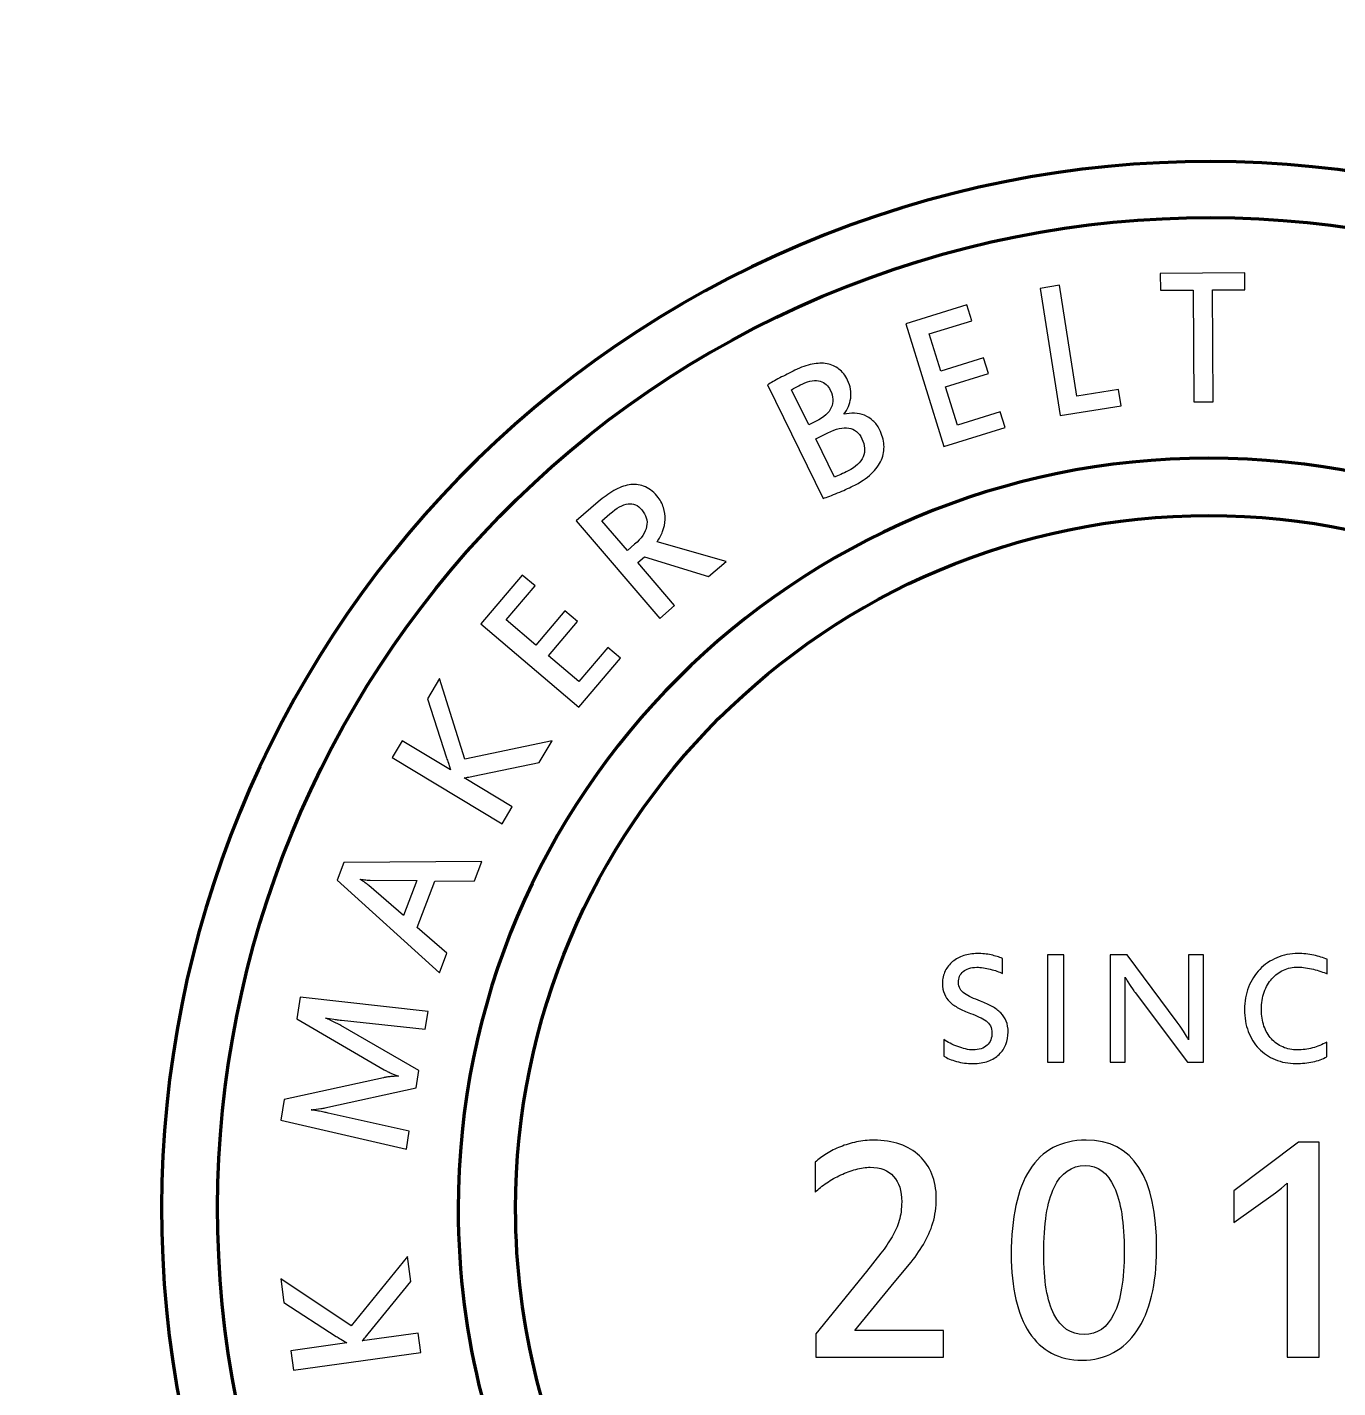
# Model space of a CAD drawing. Header units: centimetres. Extents: x -11.3 to 11.3, y -11.7 to 12.9.
# Drawn here: x -11.28 to 1.23, y -0.06 to 12.93 of the extents above; entities that cross this region are included whole.
import ezdxf

# ---------------------------------------------------------------- set-up
doc = ezdxf.new("R2010")
doc.units = ezdxf.units.CM
doc.header["$MEASUREMENT"] = 0
doc.layers.add('Layer 1', color=7, linetype='Continuous')

msp = doc.modelspace()

# ---------------------------------------------------------------- linework, layer by layer
at = {"layer": 'Layer 1', "color": 250, "lineweight": 211}
for points, knots in [([(3.34241, -7.77012), (3.36804, -7.76101), (3.39367, -7.75181), (3.41928, -7.74248), (3.41928, -7.74248), (8.60764, -5.85408), (11.28281, -0.11723), (9.39438, 5.07119), (9.39438, 5.07119), (7.50597, 10.25954), (1.7691, 12.9347), (-3.41928, 11.04628), (-3.41928, 11.04628), (-8.60766, 9.15787), (-11.2828, 3.42099), (-9.39439, -1.76739), (-9.39439, -1.76739), (-9.2017, -2.2968), (-8.96893, -2.80005), (-8.70077, -3.27495)], [0, 0, 0, 0, 0.2, 0.2, 0.2, 0.2, 0.4, 0.4, 0.4, 0.4, 0.6, 0.6, 0.6, 0.6, 0.8, 0.8, 0.8, 0.8, 1, 1, 1, 1]), ([(-8.24831, -2.98713), (-8.49642, -2.54471), (-8.71216, -2.07644), (-8.89129, -1.58428), (-8.89129, -1.58428), (-10.67857, 3.32625), (-8.14669, 8.75589), (-3.23617, 10.54318), (-3.23617, 10.54318), (1.67437, 12.33047), (7.10401, 9.79858), (8.89131, 4.88807), (8.89131, 4.88807), (10.67858, -0.02249), (8.14669, -5.45211), (3.23616, -7.23939), (3.23616, -7.23939), (2.59456, -7.47293), (1.9441, -7.6327), (1.29406, -7.72309)], [0, 0, 0, 0, 0.2, 0.2, 0.2, 0.2, 0.4, 0.4, 0.4, 0.4, 0.6, 0.6, 0.6, 0.6, 0.8, 0.8, 0.8, 0.8, 1, 1, 1, 1]), ([(1.26353, -5.40453), (4.61936, -4.80769), (7.16743, -1.87546), (7.16743, 1.65189), (7.16743, 1.65189), (7.16743, 5.61036), (3.95846, 8.81934), (0.00001, 8.81934), (0.00001, 8.81934), (-3.95847, 8.81934), (-7.16744, 5.61036), (-7.16744, 1.65189), (-7.16744, 1.65189), (-7.16744, 0.4159), (-6.85459, -0.74702), (-6.30375, -1.76199)], [0, 0, 0, 0, 0.25, 0.25, 0.25, 0.25, 0.5, 0.5, 0.5, 0.5, 0.75, 0.75, 0.75, 0.75, 1, 1, 1, 1]), ([(-5.83866, -1.469), (-6.33668, -0.53921), (-6.6191, 0.52336), (-6.6191, 1.65189), (-6.6191, 1.65189), (-6.6191, 5.30752), (-3.65562, 8.27099), (0, 8.27099), (0, 8.27099), (3.65564, 8.27099), (6.6191, 5.30752), (6.6191, 1.65189), (6.6191, 1.65189), (6.6191, -1.50055), (4.41533, -4.13825), (1.46433, -4.80469)], [0, 0, 0, 0, 0.25, 0.25, 0.25, 0.25, 0.5, 0.5, 0.5, 0.5, 0.75, 0.75, 0.75, 0.75, 1, 1, 1, 1])]:
    msp.add_open_spline(points, degree=3, knots=knots, dxfattribs=at)
at = {"layer": 'Layer 1', "color": 250}
for points, knots in [([(0.03496, 10.42647), (0.03496, 10.42647), (0.04182, 9.35832), (0.04182, 9.35832), (0.04182, 9.35832), (0.04182, 9.35832), (-0.14411, 9.35714), (-0.14411, 9.35714), (-0.14411, 9.35714), (-0.14411, 9.35714), (-0.15098, 10.42527), (-0.15098, 10.42527), (-0.15098, 10.42527), (-0.15098, 10.42527), (-0.46213, 10.42328), (-0.46213, 10.42328), (-0.46213, 10.42328), (-0.46213, 10.42328), (-0.46314, 10.58264), (-0.46314, 10.58264), (-0.46314, 10.58264), (-0.46314, 10.58264), (0.34318, 10.58782), (0.34318, 10.58782), (0.34318, 10.58782), (0.34318, 10.58782), (0.34419, 10.42846), (0.34419, 10.42846), (0.34419, 10.42846), (0.34419, 10.42846), (0.03496, 10.42647), (0.03496, 10.42647)], [0, 0, 0, 0, 0.125, 0.125, 0.125, 0.125, 0.25, 0.25, 0.25, 0.25, 0.375, 0.375, 0.375, 0.375, 0.5, 0.5, 0.5, 0.5, 0.625, 0.625, 0.625, 0.625, 0.75, 0.75, 0.75, 0.75, 0.875, 0.875, 0.875, 0.875, 1, 1, 1, 1]), ([(-1.41988, 9.22856), (-1.41988, 9.22856), (-1.6101, 10.44107), (-1.6101, 10.44107), (-1.6101, 10.44107), (-1.6101, 10.44107), (-1.42551, 10.47002), (-1.42551, 10.47002), (-1.42551, 10.47002), (-1.42551, 10.47002), (-1.25968, 9.41307), (-1.25968, 9.41307), (-1.25968, 9.41307), (-1.25968, 9.41307), (-0.8624, 9.4754), (-0.8624, 9.4754), (-0.8624, 9.4754), (-0.8624, 9.4754), (-0.838, 9.31986), (-0.838, 9.31986), (-0.838, 9.31986), (-0.838, 9.31986), (-1.41988, 9.22856), (-1.41988, 9.22856)], [0, 0, 0, 0, 0.16666667, 0.16666667, 0.16666667, 0.16666667, 0.33333333, 0.33333333, 0.33333333, 0.33333333, 0.5, 0.5, 0.5, 0.5, 0.66666667, 0.66666667, 0.66666667, 0.66666667, 0.83333333, 0.83333333, 0.83333333, 0.83333333, 1, 1, 1, 1]), ([(-2.53042, 8.93102), (-2.53042, 8.93102), (-2.89454, 10.10313), (-2.89454, 10.10313), (-2.89454, 10.10313), (-2.89454, 10.10313), (-2.31029, 10.28463), (-2.31029, 10.28463), (-2.31029, 10.28463), (-2.31029, 10.28463), (-2.26301, 10.13247), (-2.26301, 10.13247), (-2.26301, 10.13247), (-2.26301, 10.13247), (-2.67062, 10.00584), (-2.67062, 10.00584), (-2.67062, 10.00584), (-2.67062, 10.00584), (-2.56004, 9.64984), (-2.56004, 9.64984), (-2.56004, 9.64984), (-2.56004, 9.64984), (-2.15061, 9.77704), (-2.15061, 9.77704), (-2.15061, 9.77704), (-2.15061, 9.77704), (-2.1039, 9.62667), (-2.1039, 9.62667), (-2.1039, 9.62667), (-2.1039, 9.62667), (-2.51333, 9.49948), (-2.51333, 9.49948), (-2.51333, 9.49948), (-2.51333, 9.49948), (-2.40049, 9.13626), (-2.40049, 9.13626), (-2.40049, 9.13626), (-2.40049, 9.13626), (-1.99106, 9.26345), (-1.99106, 9.26345), (-1.99106, 9.26345), (-1.99106, 9.26345), (-1.94435, 9.11308), (-1.94435, 9.11308), (-1.94435, 9.11308), (-1.94435, 9.11308), (-2.53042, 8.93102), (-2.53042, 8.93102)], [0, 0, 0, 0, 0.08333333, 0.08333333, 0.08333333, 0.08333333, 0.16666667, 0.16666667, 0.16666667, 0.16666667, 0.25, 0.25, 0.25, 0.25, 0.33333333, 0.33333333, 0.33333333, 0.33333333, 0.41666667, 0.41666667, 0.41666667, 0.41666667, 0.5, 0.5, 0.5, 0.5, 0.58333333, 0.58333333, 0.58333333, 0.58333333, 0.66666667, 0.66666667, 0.66666667, 0.66666667, 0.75, 0.75, 0.75, 0.75, 0.83333333, 0.83333333, 0.83333333, 0.83333333, 0.91666667, 0.91666667, 0.91666667, 0.91666667, 1, 1, 1, 1]), ([(-3.1024, 8.94568), (-3.09853, 8.89686), (-3.10652, 8.84927), (-3.12639, 8.8029), (-3.12639, 8.8029), (-3.14625, 8.75652), (-3.17869, 8.71206), (-3.22371, 8.66956), (-3.22371, 8.66956), (-3.2687, 8.62705), (-3.32812, 8.58769), (-3.40192, 8.55148), (-3.40192, 8.55148), (-3.42066, 8.54229), (-3.44258, 8.53206), (-3.46769, 8.5208), (-3.46769, 8.5208), (-3.49281, 8.50953), (-3.51834, 8.49842), (-3.54431, 8.48743), (-3.54431, 8.48743), (-3.57028, 8.47645), (-3.59545, 8.46639), (-3.61984, 8.45724), (-3.61984, 8.45724), (-3.64424, 8.44809), (-3.66522, 8.44061), (-3.6828, 8.4348), (-3.6828, 8.4348), (-3.6828, 8.4348), (-4.21512, 9.51979), (-4.21512, 9.51979), (-4.21512, 9.51979), (-4.183, 9.53906), (-4.1436, 9.56105), (-4.09689, 9.58572), (-4.09689, 9.58572), (-4.05018, 9.61039), (-4.00184, 9.63499), (-3.95188, 9.65951), (-3.95188, 9.65951), (-3.89397, 9.68791), (-3.83916, 9.70722), (-3.78748, 9.71746), (-3.78748, 9.71746), (-3.73578, 9.72766), (-3.68847, 9.72886), (-3.64555, 9.72105), (-3.64555, 9.72105), (-3.6026, 9.71322), (-3.56455, 9.69632), (-3.53138, 9.67035), (-3.53138, 9.67035), (-3.4982, 9.64435), (-3.47074, 9.60922), (-3.44901, 9.56493), (-3.44901, 9.56493), (-3.43481, 9.53597), (-3.42549, 9.50691), (-3.42104, 9.47775), (-3.42104, 9.47775), (-3.41659, 9.44859), (-3.41617, 9.42009), (-3.41978, 9.39224), (-3.41978, 9.39224), (-3.42338, 9.36442), (-3.43078, 9.33755), (-3.44201, 9.3116), (-3.44201, 9.3116), (-3.45323, 9.28567), (-3.46755, 9.26174), (-3.48497, 9.2398), (-3.48497, 9.2398), (-3.45127, 9.24719), (-3.41766, 9.25012), (-3.38415, 9.2486), (-3.38415, 9.2486), (-3.35064, 9.24706), (-3.31889, 9.24046), (-3.28885, 9.22878), (-3.28885, 9.22878), (-3.25882, 9.2171), (-3.23144, 9.20007), (-3.20672, 9.17768), (-3.20672, 9.17768), (-3.182, 9.15529), (-3.16128, 9.12706), (-3.14458, 9.093), (-3.14458, 9.093), (-3.12034, 9.0436), (-3.10629, 8.9945), (-3.1024, 8.94568)], [0, 0, 0, 0, 0.04347826, 0.04347826, 0.04347826, 0.04347826, 0.08695652, 0.08695652, 0.08695652, 0.08695652, 0.13043478, 0.13043478, 0.13043478, 0.13043478, 0.17391304, 0.17391304, 0.17391304, 0.17391304, 0.2173913, 0.2173913, 0.2173913, 0.2173913, 0.26086957, 0.26086957, 0.26086957, 0.26086957, 0.30434783, 0.30434783, 0.30434783, 0.30434783, 0.34782609, 0.34782609, 0.34782609, 0.34782609, 0.39130435, 0.39130435, 0.39130435, 0.39130435, 0.43478261, 0.43478261, 0.43478261, 0.43478261, 0.47826087, 0.47826087, 0.47826087, 0.47826087, 0.52173913, 0.52173913, 0.52173913, 0.52173913, 0.56521739, 0.56521739, 0.56521739, 0.56521739, 0.60869565, 0.60869565, 0.60869565, 0.60869565, 0.65217391, 0.65217391, 0.65217391, 0.65217391, 0.69565217, 0.69565217, 0.69565217, 0.69565217, 0.73913043, 0.73913043, 0.73913043, 0.73913043, 0.7826087, 0.7826087, 0.7826087, 0.7826087, 0.82608696, 0.82608696, 0.82608696, 0.82608696, 0.86956522, 0.86956522, 0.86956522, 0.86956522, 0.91304348, 0.91304348, 0.91304348, 0.91304348, 0.95652174, 0.95652174, 0.95652174, 0.95652174, 1, 1, 1, 1]), ([(-3.65319, 9.52235), (-3.66904, 9.53746), (-3.68827, 9.54827), (-3.71085, 9.55481), (-3.71085, 9.55481), (-3.73342, 9.56134), (-3.75908, 9.56267), (-3.78781, 9.55878), (-3.78781, 9.55878), (-3.81655, 9.5549), (-3.84881, 9.54418), (-3.88457, 9.52663), (-3.88457, 9.52663), (-3.90673, 9.51576), (-3.92574, 9.50608), (-3.94165, 9.49758), (-3.94165, 9.49758), (-3.95755, 9.48907), (-3.97175, 9.48104), (-3.98425, 9.4735), (-3.98425, 9.4735), (-3.98425, 9.4735), (-3.81963, 9.13796), (-3.81963, 9.13796), (-3.81963, 9.13796), (-3.81963, 9.13796), (-3.74979, 9.17223), (-3.74979, 9.17223), (-3.74979, 9.17223), (-3.67599, 9.20844), (-3.62758, 9.25191), (-3.60457, 9.30264), (-3.60457, 9.30264), (-3.58156, 9.35338), (-3.58482, 9.40884), (-3.61435, 9.46902), (-3.61435, 9.46902), (-3.62438, 9.48946), (-3.63732, 9.50724), (-3.65319, 9.52235)], [0, 0, 0, 0, 0.1, 0.1, 0.1, 0.1, 0.2, 0.2, 0.2, 0.2, 0.3, 0.3, 0.3, 0.3, 0.4, 0.4, 0.4, 0.4, 0.5, 0.5, 0.5, 0.5, 0.6, 0.6, 0.6, 0.6, 0.7, 0.7, 0.7, 0.7, 0.8, 0.8, 0.8, 0.8, 0.9, 0.9, 0.9, 0.9, 1, 1, 1, 1]), ([(-3.43762, 9.10666), (-3.49185, 9.11527), (-3.55843, 9.10022), (-3.63735, 9.0615), (-3.63735, 9.0615), (-3.63735, 9.0615), (-3.75402, 9.00425), (-3.75402, 9.00425), (-3.75402, 9.00425), (-3.75402, 9.00425), (-3.57519, 8.63975), (-3.57519, 8.63975), (-3.57519, 8.63975), (-3.55618, 8.64697), (-3.53584, 8.65537), (-3.51413, 8.66497), (-3.51413, 8.66497), (-3.49241, 8.67455), (-3.46851, 8.68576), (-3.44239, 8.69856), (-3.44239, 8.69856), (-3.37142, 8.73339), (-3.3245, 8.77773), (-3.3016, 8.83158), (-3.3016, 8.83158), (-3.27871, 8.88543), (-3.28229, 8.943), (-3.31238, 9.00433), (-3.31238, 9.00433), (-3.34163, 9.06393), (-3.38338, 9.09805), (-3.43762, 9.10666)], [0, 0, 0, 0, 0.125, 0.125, 0.125, 0.125, 0.25, 0.25, 0.25, 0.25, 0.375, 0.375, 0.375, 0.375, 0.5, 0.5, 0.5, 0.5, 0.625, 0.625, 0.625, 0.625, 0.75, 0.75, 0.75, 0.75, 0.875, 0.875, 0.875, 0.875, 1, 1, 1, 1]), ([(-4.77656, 7.68927), (-4.77656, 7.68927), (-5.38826, 7.87835), (-5.38826, 7.87835), (-5.38826, 7.87835), (-5.38826, 7.87835), (-5.45308, 7.82281), (-5.45308, 7.82281), (-5.45308, 7.82281), (-5.45308, 7.82281), (-5.10068, 7.41154), (-5.10068, 7.41154), (-5.10068, 7.41154), (-5.10068, 7.41154), (-5.24256, 7.28995), (-5.24256, 7.28995), (-5.24256, 7.28995), (-5.24256, 7.28995), (-6.04119, 8.22196), (-6.04119, 8.22196), (-6.04119, 8.22196), (-6.04119, 8.22196), (-5.83016, 8.40281), (-5.83016, 8.40281), (-5.83016, 8.40281), (-5.7807, 8.44518), (-5.73122, 8.48072), (-5.68169, 8.50941), (-5.68169, 8.50941), (-5.63216, 8.5381), (-5.58355, 8.55646), (-5.53584, 8.56443), (-5.53584, 8.56443), (-5.48813, 8.57241), (-5.44191, 8.56853), (-5.39715, 8.55274), (-5.39715, 8.55274), (-5.35241, 8.53696), (-5.30989, 8.50553), (-5.26955, 8.45847), (-5.26955, 8.45847), (-5.23993, 8.4239), (-5.2191, 8.38721), (-5.20706, 8.34839), (-5.20706, 8.34839), (-5.19504, 8.30957), (-5.18993, 8.27105), (-5.19175, 8.23284), (-5.19175, 8.23284), (-5.19358, 8.19464), (-5.20139, 8.15735), (-5.21518, 8.12097), (-5.21518, 8.12097), (-5.22896, 8.08459), (-5.24688, 8.05154), (-5.26891, 8.02185), (-5.26891, 8.02185), (-5.26891, 8.02185), (-4.60946, 7.83245), (-4.60946, 7.83245), (-4.60946, 7.83245), (-4.60946, 7.83245), (-4.77656, 7.68927), (-4.77656, 7.68927)], [0, 0, 0, 0, 0.0625, 0.0625, 0.0625, 0.0625, 0.125, 0.125, 0.125, 0.125, 0.1875, 0.1875, 0.1875, 0.1875, 0.25, 0.25, 0.25, 0.25, 0.3125, 0.3125, 0.3125, 0.3125, 0.375, 0.375, 0.375, 0.375, 0.4375, 0.4375, 0.4375, 0.4375, 0.5, 0.5, 0.5, 0.5, 0.5625, 0.5625, 0.5625, 0.5625, 0.625, 0.625, 0.625, 0.625, 0.6875, 0.6875, 0.6875, 0.6875, 0.75, 0.75, 0.75, 0.75, 0.8125, 0.8125, 0.8125, 0.8125, 0.875, 0.875, 0.875, 0.875, 0.9375, 0.9375, 0.9375, 0.9375, 1, 1, 1, 1]), ([(-5.54575, 8.38357), (-5.59515, 8.37661), (-5.653, 8.34475), (-5.71927, 8.28797), (-5.71927, 8.28797), (-5.71927, 8.28797), (-5.7956, 8.22256), (-5.7956, 8.22256), (-5.7956, 8.22256), (-5.7956, 8.22256), (-5.55182, 7.93805), (-5.55182, 7.93805), (-5.55182, 7.93805), (-5.55182, 7.93805), (-5.48269, 7.9973), (-5.48269, 7.9973), (-5.48269, 7.9973), (-5.41738, 8.05326), (-5.37915, 8.10995), (-5.36799, 8.16739), (-5.36799, 8.16739), (-5.35684, 8.22484), (-5.37226, 8.27804), (-5.41422, 8.32702), (-5.41422, 8.32702), (-5.45249, 8.37167), (-5.49633, 8.39054), (-5.54575, 8.38357)], [0, 0, 0, 0, 0.14285714, 0.14285714, 0.14285714, 0.14285714, 0.28571429, 0.28571429, 0.28571429, 0.28571429, 0.42857143, 0.42857143, 0.42857143, 0.42857143, 0.57142857, 0.57142857, 0.57142857, 0.57142857, 0.71428571, 0.71428571, 0.71428571, 0.71428571, 0.85714286, 0.85714286, 0.85714286, 0.85714286, 1, 1, 1, 1]), ([(-6.01447, 6.4429), (-6.01447, 6.4429), (-6.95079, 7.23665), (-6.95079, 7.23665), (-6.95079, 7.23665), (-6.95079, 7.23665), (-6.55514, 7.70336), (-6.55514, 7.70336), (-6.55514, 7.70336), (-6.55514, 7.70336), (-6.43358, 7.6003), (-6.43358, 7.6003), (-6.43358, 7.6003), (-6.43358, 7.6003), (-6.70961, 7.27469), (-6.70961, 7.27469), (-6.70961, 7.27469), (-6.70961, 7.27469), (-6.42525, 7.03362), (-6.42525, 7.03362), (-6.42525, 7.03362), (-6.42525, 7.03362), (-6.14799, 7.36069), (-6.14799, 7.36069), (-6.14799, 7.36069), (-6.14799, 7.36069), (-6.02787, 7.25886), (-6.02787, 7.25886), (-6.02787, 7.25886), (-6.02787, 7.25886), (-6.30514, 6.9318), (-6.30514, 6.9318), (-6.30514, 6.9318), (-6.30514, 6.9318), (-6.01498, 6.68583), (-6.01498, 6.68583), (-6.01498, 6.68583), (-6.01498, 6.68583), (-5.73772, 7.01287), (-5.73772, 7.01287), (-5.73772, 7.01287), (-5.73772, 7.01287), (-5.61761, 6.91106), (-5.61761, 6.91106), (-5.61761, 6.91106), (-5.61761, 6.91106), (-6.01447, 6.4429), (-6.01447, 6.4429)], [0, 0, 0, 0, 0.08333333, 0.08333333, 0.08333333, 0.08333333, 0.16666667, 0.16666667, 0.16666667, 0.16666667, 0.25, 0.25, 0.25, 0.25, 0.33333333, 0.33333333, 0.33333333, 0.33333333, 0.41666667, 0.41666667, 0.41666667, 0.41666667, 0.5, 0.5, 0.5, 0.5, 0.58333333, 0.58333333, 0.58333333, 0.58333333, 0.66666667, 0.66666667, 0.66666667, 0.66666667, 0.75, 0.75, 0.75, 0.75, 0.83333333, 0.83333333, 0.83333333, 0.83333333, 0.91666667, 0.91666667, 0.91666667, 0.91666667, 1, 1, 1, 1]), ([(-6.39488, 5.91524), (-6.39488, 5.91524), (-7.02508, 5.78392), (-7.02508, 5.78392), (-7.02508, 5.78392), (-7.02508, 5.78392), (-7.06664, 5.7746), (-7.06664, 5.7746), (-7.06664, 5.7746), (-7.08222, 5.77141), (-7.09732, 5.76869), (-7.11196, 5.76642), (-7.11196, 5.76642), (-7.11196, 5.76642), (-6.65102, 5.48926), (-6.65102, 5.48926), (-6.65102, 5.48926), (-6.65102, 5.48926), (-6.74731, 5.32911), (-6.74731, 5.32911), (-6.74731, 5.32911), (-6.74731, 5.32911), (-7.79927, 5.96164), (-7.79927, 5.96164), (-7.79927, 5.96164), (-7.79927, 5.96164), (-7.70298, 6.1218), (-7.70298, 6.1218), (-7.70298, 6.1218), (-7.70298, 6.1218), (-7.23943, 5.84529), (-7.23943, 5.84529), (-7.23943, 5.84529), (-7.23943, 5.84529), (-7.2606, 5.90672), (-7.2606, 5.90672), (-7.2606, 5.90672), (-7.26748, 5.92782), (-7.27339, 5.94466), (-7.27837, 5.95725), (-7.27837, 5.95725), (-7.27837, 5.95725), (-7.46199, 6.52258), (-7.46199, 6.52258), (-7.46199, 6.52258), (-7.46199, 6.52258), (-7.34565, 6.71606), (-7.34565, 6.71606), (-7.34565, 6.71606), (-7.34565, 6.71606), (-7.10398, 5.94537), (-7.10398, 5.94537), (-7.10398, 5.94537), (-7.10398, 5.94537), (-6.27071, 6.12175), (-6.27071, 6.12175), (-6.27071, 6.12175), (-6.27071, 6.12175), (-6.39488, 5.91524), (-6.39488, 5.91524)], [0, 0, 0, 0, 0.06666667, 0.06666667, 0.06666667, 0.06666667, 0.13333333, 0.13333333, 0.13333333, 0.13333333, 0.2, 0.2, 0.2, 0.2, 0.26666667, 0.26666667, 0.26666667, 0.26666667, 0.33333333, 0.33333333, 0.33333333, 0.33333333, 0.4, 0.4, 0.4, 0.4, 0.46666667, 0.46666667, 0.46666667, 0.46666667, 0.53333333, 0.53333333, 0.53333333, 0.53333333, 0.6, 0.6, 0.6, 0.6, 0.66666667, 0.66666667, 0.66666667, 0.66666667, 0.73333333, 0.73333333, 0.73333333, 0.73333333, 0.8, 0.8, 0.8, 0.8, 0.86666667, 0.86666667, 0.86666667, 0.86666667, 0.93333333, 0.93333333, 0.93333333, 0.93333333, 1, 1, 1, 1]), ([(-7.0124, 4.78256), (-7.0124, 4.78256), (-7.39022, 4.77973), (-7.39022, 4.77973), (-7.39022, 4.77973), (-7.39022, 4.77973), (-7.55886, 4.3385), (-7.55886, 4.3385), (-7.55886, 4.3385), (-7.55886, 4.3385), (-7.27586, 4.09324), (-7.27586, 4.09324), (-7.27586, 4.09324), (-7.27586, 4.09324), (-7.34731, 3.90631), (-7.34731, 3.90631), (-7.34731, 3.90631), (-7.34731, 3.90631), (-8.32383, 4.78928), (-8.32383, 4.78928), (-8.32383, 4.78928), (-8.32383, 4.78928), (-8.25948, 4.95762), (-8.25948, 4.95762), (-8.25948, 4.95762), (-8.25948, 4.95762), (-6.94096, 4.96951), (-6.94096, 4.96951), (-6.94096, 4.96951), (-6.94096, 4.96951), (-7.0124, 4.78256), (-7.0124, 4.78256)], [0, 0, 0, 0, 0.125, 0.125, 0.125, 0.125, 0.25, 0.25, 0.25, 0.25, 0.375, 0.375, 0.375, 0.375, 0.5, 0.5, 0.5, 0.5, 0.625, 0.625, 0.625, 0.625, 0.75, 0.75, 0.75, 0.75, 0.875, 0.875, 0.875, 0.875, 1, 1, 1, 1]), ([(-8.04809, 4.79203), (-8.06543, 4.79358), (-8.08323, 4.79615), (-8.10149, 4.79976), (-8.10149, 4.79976), (-8.10149, 4.79976), (-8.10285, 4.7962), (-8.10285, 4.7962), (-8.10285, 4.7962), (-8.08566, 4.78625), (-8.07009, 4.77607), (-8.05614, 4.76566), (-8.05614, 4.76566), (-8.04217, 4.75525), (-8.03068, 4.74593), (-8.02162, 4.73774), (-8.02162, 4.73774), (-8.02162, 4.73774), (-7.69026, 4.45167), (-7.69026, 4.45167), (-7.69026, 4.45167), (-7.69026, 4.45167), (-7.56259, 4.78569), (-7.56259, 4.78569), (-7.56259, 4.78569), (-7.56259, 4.78569), (-8.00797, 4.78939), (-8.00797, 4.78939), (-8.00797, 4.78939), (-8.01737, 4.7896), (-8.03074, 4.79047), (-8.04809, 4.79203)], [0, 0, 0, 0, 0.125, 0.125, 0.125, 0.125, 0.25, 0.25, 0.25, 0.25, 0.375, 0.375, 0.375, 0.375, 0.5, 0.5, 0.5, 0.5, 0.625, 0.625, 0.625, 0.625, 0.75, 0.75, 0.75, 0.75, 0.875, 0.875, 0.875, 0.875, 1, 1, 1, 1]), ([(-1.93819, 3.22208), (-1.95269, 3.18545), (-1.97402, 3.15357), (-2.00222, 3.12644), (-2.00222, 3.12644), (-2.03041, 3.0993), (-2.06546, 3.07796), (-2.10735, 3.06241), (-2.10735, 3.06241), (-2.14925, 3.04687), (-2.19786, 3.03908), (-2.25319, 3.03908), (-2.25319, 3.03908), (-2.28007, 3.03908), (-2.30681, 3.0408), (-2.33342, 3.04423), (-2.33342, 3.04423), (-2.36004, 3.04765), (-2.38534, 3.05266), (-2.40931, 3.05924), (-2.40931, 3.05924), (-2.43329, 3.06583), (-2.45555, 3.07347), (-2.4761, 3.08217), (-2.4761, 3.08217), (-2.49666, 3.09087), (-2.51458, 3.10021), (-2.52986, 3.11023), (-2.52986, 3.11023), (-2.52986, 3.11023), (-2.52986, 3.26833), (-2.52986, 3.26833), (-2.52986, 3.26833), (-2.51299, 3.25621), (-2.4931, 3.24422), (-2.47018, 3.23236), (-2.47018, 3.23236), (-2.44725, 3.22051), (-2.42314, 3.20996), (-2.39785, 3.20073), (-2.39785, 3.20073), (-2.37256, 3.19152), (-2.34739, 3.18401), (-2.32236, 3.17821), (-2.32236, 3.17821), (-2.29732, 3.17241), (-2.2748, 3.16951), (-2.25477, 3.16951), (-2.25477, 3.16951), (-2.2242, 3.16951), (-2.19746, 3.17333), (-2.17454, 3.18097), (-2.17454, 3.18097), (-2.15161, 3.18862), (-2.13238, 3.19956), (-2.11684, 3.21378), (-2.11684, 3.21378), (-2.10129, 3.22801), (-2.0897, 3.24501), (-2.08206, 3.26477), (-2.08206, 3.26477), (-2.07441, 3.28453), (-2.07059, 3.30626), (-2.07059, 3.32999), (-2.07059, 3.32999), (-2.07059, 3.35686), (-2.07547, 3.37951), (-2.08522, 3.39796), (-2.08522, 3.39796), (-2.09496, 3.4164), (-2.1088, 3.43248), (-2.12672, 3.44618), (-2.12672, 3.44618), (-2.14463, 3.45988), (-2.16624, 3.47227), (-2.19154, 3.48334), (-2.19154, 3.48334), (-2.21683, 3.4944), (-2.24502, 3.50599), (-2.27612, 3.51811), (-2.27612, 3.51811), (-2.3188, 3.53498), (-2.35675, 3.55197), (-2.38995, 3.5691), (-2.38995, 3.5691), (-2.42314, 3.58622), (-2.45108, 3.60572), (-2.47374, 3.62759), (-2.47374, 3.62759), (-2.49639, 3.64947), (-2.51365, 3.67475), (-2.52551, 3.70347), (-2.52551, 3.70347), (-2.53737, 3.7322), (-2.5433, 3.76632), (-2.5433, 3.80584), (-2.5433, 3.80584), (-2.5433, 3.84905), (-2.5346, 3.88819), (-2.51721, 3.92323), (-2.51721, 3.92323), (-2.49983, 3.95827), (-2.4761, 3.98805), (-2.44607, 4.01255), (-2.44607, 4.01255), (-2.41603, 4.03706), (-2.38086, 4.05603), (-2.34054, 4.06947), (-2.34054, 4.06947), (-2.30023, 4.08291), (-2.25714, 4.08962), (-2.2113, 4.08962), (-2.2113, 4.08962), (-2.16229, 4.08962), (-2.11803, 4.08514), (-2.0785, 4.07618), (-2.0785, 4.07618), (-2.03897, 4.06722), (-2.00288, 4.05589), (-1.9702, 4.0422), (-1.9702, 4.0422), (-1.9702, 4.0422), (-1.9702, 3.89991), (-1.9702, 3.89991), (-1.9702, 3.89991), (-1.98548, 3.90729), (-2.00314, 3.9144), (-2.02317, 3.92125), (-2.02317, 3.92125), (-2.04319, 3.9281), (-2.06427, 3.93429), (-2.08641, 3.93983), (-2.08641, 3.93983), (-2.10854, 3.94537), (-2.13067, 3.94984), (-2.1528, 3.95327), (-2.1528, 3.95327), (-2.17494, 3.95669), (-2.19602, 3.9584), (-2.21605, 3.9584), (-2.21605, 3.9584), (-2.24398, 3.9584), (-2.26874, 3.95485), (-2.29034, 3.94773), (-2.29034, 3.94773), (-2.31195, 3.94062), (-2.33026, 3.93074), (-2.34529, 3.91809), (-2.34529, 3.91809), (-2.3603, 3.90544), (-2.37163, 3.89029), (-2.37927, 3.87264), (-2.37927, 3.87264), (-2.38691, 3.85499), (-2.39073, 3.83562), (-2.39073, 3.81454), (-2.39073, 3.81454), (-2.39073, 3.79083), (-2.38573, 3.77041), (-2.37572, 3.75328), (-2.37572, 3.75328), (-2.36571, 3.73615), (-2.35147, 3.72087), (-2.33303, 3.70743), (-2.33303, 3.70743), (-2.31458, 3.694), (-2.29233, 3.68161), (-2.26624, 3.67028), (-2.26624, 3.67028), (-2.24016, 3.65895), (-2.21104, 3.64696), (-2.17889, 3.63431), (-2.17889, 3.63431), (-2.13779, 3.61797), (-2.10103, 3.60098), (-2.06862, 3.58333), (-2.06862, 3.58333), (-2.03621, 3.56568), (-2.00881, 3.54538), (-1.98641, 3.52246), (-1.98641, 3.52246), (-1.96402, 3.49954), (-1.94675, 3.47319), (-1.93463, 3.44342), (-1.93463, 3.44342), (-1.92251, 3.41364), (-1.91646, 3.379), (-1.91646, 3.33946), (-1.91646, 3.33946), (-1.91646, 3.29784), (-1.9237, 3.25871), (-1.93819, 3.22208)], [0, 0, 0, 0, 0.02083333, 0.02083333, 0.02083333, 0.02083333, 0.04166667, 0.04166667, 0.04166667, 0.04166667, 0.0625, 0.0625, 0.0625, 0.0625, 0.08333333, 0.08333333, 0.08333333, 0.08333333, 0.10416667, 0.10416667, 0.10416667, 0.10416667, 0.125, 0.125, 0.125, 0.125, 0.14583333, 0.14583333, 0.14583333, 0.14583333, 0.16666667, 0.16666667, 0.16666667, 0.16666667, 0.1875, 0.1875, 0.1875, 0.1875, 0.20833333, 0.20833333, 0.20833333, 0.20833333, 0.22916667, 0.22916667, 0.22916667, 0.22916667, 0.25, 0.25, 0.25, 0.25, 0.27083333, 0.27083333, 0.27083333, 0.27083333, 0.29166667, 0.29166667, 0.29166667, 0.29166667, 0.3125, 0.3125, 0.3125, 0.3125, 0.33333333, 0.33333333, 0.33333333, 0.33333333, 0.35416667, 0.35416667, 0.35416667, 0.35416667, 0.375, 0.375, 0.375, 0.375, 0.39583333, 0.39583333, 0.39583333, 0.39583333, 0.41666667, 0.41666667, 0.41666667, 0.41666667, 0.4375, 0.4375, 0.4375, 0.4375, 0.45833333, 0.45833333, 0.45833333, 0.45833333, 0.47916667, 0.47916667, 0.47916667, 0.47916667, 0.5, 0.5, 0.5, 0.5, 0.52083333, 0.52083333, 0.52083333, 0.52083333, 0.54166667, 0.54166667, 0.54166667, 0.54166667, 0.5625, 0.5625, 0.5625, 0.5625, 0.58333333, 0.58333333, 0.58333333, 0.58333333, 0.60416667, 0.60416667, 0.60416667, 0.60416667, 0.625, 0.625, 0.625, 0.625, 0.64583333, 0.64583333, 0.64583333, 0.64583333, 0.66666667, 0.66666667, 0.66666667, 0.66666667, 0.6875, 0.6875, 0.6875, 0.6875, 0.70833333, 0.70833333, 0.70833333, 0.70833333, 0.72916667, 0.72916667, 0.72916667, 0.72916667, 0.75, 0.75, 0.75, 0.75, 0.77083333, 0.77083333, 0.77083333, 0.77083333, 0.79166667, 0.79166667, 0.79166667, 0.79166667, 0.8125, 0.8125, 0.8125, 0.8125, 0.83333333, 0.83333333, 0.83333333, 0.83333333, 0.85416667, 0.85416667, 0.85416667, 0.85416667, 0.875, 0.875, 0.875, 0.875, 0.89583333, 0.89583333, 0.89583333, 0.89583333, 0.91666667, 0.91666667, 0.91666667, 0.91666667, 0.9375, 0.9375, 0.9375, 0.9375, 0.95833333, 0.95833333, 0.95833333, 0.95833333, 0.97916667, 0.97916667, 0.97916667, 0.97916667, 1, 1, 1, 1]), ([(-1.54114, 4.07618), (-1.54114, 4.07618), (-1.38541, 4.07618), (-1.38541, 4.07618), (-1.38541, 4.07618), (-1.38541, 4.07618), (-1.38541, 3.05332), (-1.38541, 3.05332), (-1.38541, 3.05332), (-1.38541, 3.05332), (-1.54114, 3.05332), (-1.54114, 3.05332), (-1.54114, 3.05332), (-1.54114, 3.05332), (-1.54114, 4.07618), (-1.54114, 4.07618)], [0, 0, 0, 0, 0.25, 0.25, 0.25, 0.25, 0.5, 0.5, 0.5, 0.5, 0.75, 0.75, 0.75, 0.75, 1, 1, 1, 1]), ([(-0.20382, 3.05332), (-0.20382, 3.05332), (-0.70419, 3.71731), (-0.70419, 3.71731), (-0.70419, 3.71731), (-0.70788, 3.72153), (-0.71407, 3.73009), (-0.72276, 3.743), (-0.72276, 3.743), (-0.72276, 3.743), (-0.75043, 3.78529), (-0.75043, 3.78529), (-0.75043, 3.78529), (-0.75043, 3.78529), (-0.77849, 3.83035), (-0.77849, 3.83035), (-0.77849, 3.83035), (-0.78745, 3.8451), (-0.79404, 3.85643), (-0.79825, 3.86433), (-0.79825, 3.86433), (-0.79825, 3.86433), (-0.79825, 3.05332), (-0.79825, 3.05332), (-0.79825, 3.05332), (-0.79825, 3.05332), (-0.94212, 3.05332), (-0.94212, 3.05332), (-0.94212, 3.05332), (-0.94212, 3.05332), (-0.94212, 4.07618), (-0.94212, 4.07618), (-0.94212, 4.07618), (-0.94212, 4.07618), (-0.77849, 4.07618), (-0.77849, 4.07618), (-0.77849, 4.07618), (-0.77849, 4.07618), (-0.30105, 3.43511), (-0.30105, 3.43511), (-0.30105, 3.43511), (-0.30105, 3.43511), (-0.27338, 3.39519), (-0.27338, 3.39519), (-0.27338, 3.39519), (-0.27338, 3.39519), (-0.24256, 3.34777), (-0.24256, 3.34777), (-0.24256, 3.34777), (-0.24256, 3.34777), (-0.2145, 3.30192), (-0.2145, 3.30192), (-0.2145, 3.30192), (-0.2058, 3.28743), (-0.19909, 3.2757), (-0.19434, 3.26674), (-0.19434, 3.26674), (-0.19434, 3.26674), (-0.19434, 4.07618), (-0.19434, 4.07618), (-0.19434, 4.07618), (-0.19434, 4.07618), (-0.05126, 4.07618), (-0.05126, 4.07618), (-0.05126, 4.07618), (-0.05126, 4.07618), (-0.05126, 3.05332), (-0.05126, 3.05332), (-0.05126, 3.05332), (-0.05126, 3.05332), (-0.20382, 3.05332), (-0.20382, 3.05332)], [0, 0, 0, 0, 0.05555556, 0.05555556, 0.05555556, 0.05555556, 0.11111111, 0.11111111, 0.11111111, 0.11111111, 0.16666667, 0.16666667, 0.16666667, 0.16666667, 0.22222222, 0.22222222, 0.22222222, 0.22222222, 0.27777778, 0.27777778, 0.27777778, 0.27777778, 0.33333333, 0.33333333, 0.33333333, 0.33333333, 0.38888889, 0.38888889, 0.38888889, 0.38888889, 0.44444444, 0.44444444, 0.44444444, 0.44444444, 0.5, 0.5, 0.5, 0.5, 0.55555556, 0.55555556, 0.55555556, 0.55555556, 0.61111111, 0.61111111, 0.61111111, 0.61111111, 0.66666667, 0.66666667, 0.66666667, 0.66666667, 0.72222222, 0.72222222, 0.72222222, 0.72222222, 0.77777778, 0.77777778, 0.77777778, 0.77777778, 0.83333333, 0.83333333, 0.83333333, 0.83333333, 0.88888889, 0.88888889, 0.88888889, 0.88888889, 0.94444444, 0.94444444, 0.94444444, 0.94444444, 1, 1, 1, 1]), ([(0.52681, 3.39678), (0.54341, 3.34961), (0.56686, 3.30916), (0.59716, 3.27544), (0.59716, 3.27544), (0.62746, 3.24171), (0.66382, 3.21562), (0.70624, 3.19718), (0.70624, 3.19718), (0.74867, 3.17873), (0.7957, 3.16952), (0.84734, 3.16952), (0.84734, 3.16952), (0.89531, 3.16952), (0.94286, 3.17584), (0.99002, 3.18849), (0.99002, 3.18849), (1.03719, 3.20114), (1.08238, 3.21931), (1.12559, 3.24303), (1.12559, 3.24303), (1.12559, 3.24303), (1.12559, 3.10312), (1.12559, 3.10312), (1.12559, 3.10312), (1.08606, 3.08203), (1.04181, 3.06609), (0.9928, 3.05529), (0.9928, 3.05529), (0.94379, 3.04449), (0.89029, 3.03909), (0.83232, 3.03909), (0.83232, 3.03909), (0.76012, 3.03909), (0.69386, 3.05174), (0.63352, 3.07704), (0.63352, 3.07704), (0.57318, 3.10232), (0.52127, 3.13764), (0.4778, 3.18295), (0.4778, 3.18295), (0.43433, 3.22827), (0.4006, 3.28242), (0.37662, 3.34539), (0.37662, 3.34539), (0.35264, 3.40837), (0.34065, 3.4778), (0.34065, 3.55369), (0.34065, 3.55369), (0.34065, 3.63168), (0.35356, 3.70348), (0.37939, 3.76909), (0.37939, 3.76909), (0.40521, 3.8347), (0.44091, 3.89122), (0.4865, 3.93865), (0.4865, 3.93865), (0.53207, 3.98607), (0.58609, 4.02309), (0.64854, 4.0497), (0.64854, 4.0497), (0.71098, 4.07632), (0.77884, 4.08962), (0.85209, 4.08962), (0.85209, 4.08962), (0.87686, 4.08962), (0.90188, 4.08818), (0.92718, 4.08528), (0.92718, 4.08528), (0.95246, 4.08237), (0.97723, 4.07842), (1.00147, 4.07342), (1.00147, 4.07342), (1.02572, 4.06841), (1.04878, 4.06261), (1.07065, 4.05603), (1.07065, 4.05603), (1.09252, 4.04944), (1.11242, 4.04219), (1.13034, 4.03429), (1.13034, 4.03429), (1.13034, 4.03429), (1.13034, 3.89517), (1.13034, 3.89517), (1.13034, 3.89517), (1.11189, 3.90308), (1.09134, 3.91098), (1.06868, 3.91887), (1.06868, 3.91887), (1.04602, 3.92679), (1.02256, 3.93377), (0.99831, 3.93982), (0.99831, 3.93982), (0.97407, 3.94589), (0.9493, 3.95077), (0.92402, 3.95445), (0.92402, 3.95445), (0.89872, 3.95814), (0.87422, 3.95999), (0.85051, 3.95999), (0.85051, 3.95999), (0.80097, 3.95999), (0.75499, 3.95037), (0.71257, 3.93114), (0.71257, 3.93114), (0.67014, 3.91189), (0.63339, 3.88463), (0.6023, 3.84932), (0.6023, 3.84932), (0.57121, 3.81401), (0.5467, 3.77133), (0.52878, 3.72127), (0.52878, 3.72127), (0.51085, 3.6712), (0.5019, 3.61534), (0.5019, 3.55369), (0.5019, 3.55369), (0.5019, 3.49624), (0.51021, 3.44394), (0.52681, 3.39678)], [0, 0, 0, 0, 0.03333333, 0.03333333, 0.03333333, 0.03333333, 0.06666667, 0.06666667, 0.06666667, 0.06666667, 0.1, 0.1, 0.1, 0.1, 0.13333333, 0.13333333, 0.13333333, 0.13333333, 0.16666667, 0.16666667, 0.16666667, 0.16666667, 0.2, 0.2, 0.2, 0.2, 0.23333333, 0.23333333, 0.23333333, 0.23333333, 0.26666667, 0.26666667, 0.26666667, 0.26666667, 0.3, 0.3, 0.3, 0.3, 0.33333333, 0.33333333, 0.33333333, 0.33333333, 0.36666667, 0.36666667, 0.36666667, 0.36666667, 0.4, 0.4, 0.4, 0.4, 0.43333333, 0.43333333, 0.43333333, 0.43333333, 0.46666667, 0.46666667, 0.46666667, 0.46666667, 0.5, 0.5, 0.5, 0.5, 0.53333333, 0.53333333, 0.53333333, 0.53333333, 0.56666667, 0.56666667, 0.56666667, 0.56666667, 0.6, 0.6, 0.6, 0.6, 0.63333333, 0.63333333, 0.63333333, 0.63333333, 0.66666667, 0.66666667, 0.66666667, 0.66666667, 0.7, 0.7, 0.7, 0.7, 0.73333333, 0.73333333, 0.73333333, 0.73333333, 0.76666667, 0.76666667, 0.76666667, 0.76666667, 0.8, 0.8, 0.8, 0.8, 0.83333333, 0.83333333, 0.83333333, 0.83333333, 0.86666667, 0.86666667, 0.86666667, 0.86666667, 0.9, 0.9, 0.9, 0.9, 0.93333333, 0.93333333, 0.93333333, 0.93333333, 0.96666667, 0.96666667, 0.96666667, 0.96666667, 1, 1, 1, 1]), ([(-7.48213, 3.36649), (-7.48213, 3.36649), (-8.28084, 3.4528), (-8.28084, 3.4528), (-8.28084, 3.4528), (-8.28843, 3.45335), (-8.29882, 3.45449), (-8.31198, 3.45625), (-8.31198, 3.45625), (-8.32515, 3.458), (-8.3391, 3.45988), (-8.35382, 3.46188), (-8.35382, 3.46188), (-8.35382, 3.46188), (-8.39753, 3.46779), (-8.39753, 3.46779), (-8.39753, 3.46779), (-8.41195, 3.46974), (-8.42386, 3.47146), (-8.43322, 3.47293), (-8.43322, 3.47293), (-8.41945, 3.46691), (-8.40496, 3.46031), (-8.38977, 3.45312), (-8.38977, 3.45312), (-8.38977, 3.45312), (-8.34693, 3.43247), (-8.34693, 3.43247), (-8.34693, 3.43247), (-8.34693, 3.43247), (-8.3113, 3.41486), (-8.3113, 3.41486), (-8.3113, 3.41486), (-8.30091, 3.40969), (-8.29336, 3.4058), (-8.28866, 3.40313), (-8.28866, 3.40313), (-8.28866, 3.40313), (-7.54405, 2.97296), (-7.54405, 2.97296), (-7.54405, 2.97296), (-7.54405, 2.97296), (-7.57, 2.80805), (-7.57, 2.80805), (-7.57, 2.80805), (-7.57, 2.80805), (-8.41161, 2.62172), (-8.41161, 2.62172), (-8.41161, 2.62172), (-8.41161, 2.62172), (-8.43891, 2.61593), (-8.43891, 2.61593), (-8.43891, 2.61593), (-8.45049, 2.61359), (-8.46364, 2.61134), (-8.4784, 2.60918), (-8.4784, 2.60918), (-8.4784, 2.60918), (-8.52457, 2.60251), (-8.52457, 2.60251), (-8.52457, 2.60251), (-8.5406, 2.60023), (-8.55605, 2.59867), (-8.57091, 2.5978), (-8.57091, 2.5978), (-8.56028, 2.59614), (-8.54799, 2.59404), (-8.53398, 2.59151), (-8.53398, 2.59151), (-8.51997, 2.58899), (-8.50552, 2.58625), (-8.49063, 2.58325), (-8.49063, 2.58325), (-8.49063, 2.58325), (-8.44736, 2.57452), (-8.44736, 2.57452), (-8.44736, 2.57452), (-8.4334, 2.57169), (-8.42117, 2.56913), (-8.41065, 2.56683), (-8.41065, 2.56683), (-8.41065, 2.56683), (-7.6353, 2.39298), (-7.6353, 2.39298), (-7.6353, 2.39298), (-7.6353, 2.39298), (-7.66214, 2.22247), (-7.66214, 2.22247), (-7.66214, 2.22247), (-7.66214, 2.22247), (-8.86129, 2.49755), (-8.86129, 2.49755), (-8.86129, 2.49755), (-8.86129, 2.49755), (-8.83018, 2.69525), (-8.83018, 2.69525), (-8.83018, 2.69525), (-8.83018, 2.69525), (-7.88134, 2.90409), (-7.88134, 2.90409), (-7.88134, 2.90409), (-7.8721, 2.90584), (-7.86141, 2.90768), (-7.84927, 2.90961), (-7.84927, 2.90961), (-7.83713, 2.91154), (-7.82457, 2.91309), (-7.81157, 2.91424), (-7.81157, 2.91424), (-7.79858, 2.91541), (-7.78563, 2.9164), (-7.77269, 2.91725), (-7.77269, 2.91725), (-7.75976, 2.91809), (-7.74814, 2.91867), (-7.73786, 2.91897), (-7.73786, 2.91897), (-7.74756, 2.92241), (-7.75871, 2.92673), (-7.77134, 2.93192), (-7.77134, 2.93192), (-7.77134, 2.93192), (-7.80916, 2.94794), (-7.80916, 2.94794), (-7.80916, 2.94794), (-7.82172, 2.95345), (-7.83364, 2.95901), (-7.84492, 2.96462), (-7.84492, 2.96462), (-7.8562, 2.97023), (-7.86566, 2.97524), (-7.87328, 2.97964), (-7.87328, 2.97964), (-7.87328, 2.97964), (-8.7087, 3.4673), (-8.7087, 3.4673), (-8.7087, 3.4673), (-8.7087, 3.4673), (-8.67642, 3.6725), (-8.67642, 3.6725), (-8.67642, 3.6725), (-8.67642, 3.6725), (-7.4553, 3.53701), (-7.4553, 3.53701), (-7.4553, 3.53701), (-7.4553, 3.53701), (-7.48213, 3.36649), (-7.48213, 3.36649)], [0, 0, 0, 0, 0.02702703, 0.02702703, 0.02702703, 0.02702703, 0.05405405, 0.05405405, 0.05405405, 0.05405405, 0.08108108, 0.08108108, 0.08108108, 0.08108108, 0.10810811, 0.10810811, 0.10810811, 0.10810811, 0.13513514, 0.13513514, 0.13513514, 0.13513514, 0.16216216, 0.16216216, 0.16216216, 0.16216216, 0.18918919, 0.18918919, 0.18918919, 0.18918919, 0.21621622, 0.21621622, 0.21621622, 0.21621622, 0.24324324, 0.24324324, 0.24324324, 0.24324324, 0.27027027, 0.27027027, 0.27027027, 0.27027027, 0.2972973, 0.2972973, 0.2972973, 0.2972973, 0.32432432, 0.32432432, 0.32432432, 0.32432432, 0.35135135, 0.35135135, 0.35135135, 0.35135135, 0.37837838, 0.37837838, 0.37837838, 0.37837838, 0.40540541, 0.40540541, 0.40540541, 0.40540541, 0.43243243, 0.43243243, 0.43243243, 0.43243243, 0.45945946, 0.45945946, 0.45945946, 0.45945946, 0.48648649, 0.48648649, 0.48648649, 0.48648649, 0.51351351, 0.51351351, 0.51351351, 0.51351351, 0.54054054, 0.54054054, 0.54054054, 0.54054054, 0.56756757, 0.56756757, 0.56756757, 0.56756757, 0.59459459, 0.59459459, 0.59459459, 0.59459459, 0.62162162, 0.62162162, 0.62162162, 0.62162162, 0.64864865, 0.64864865, 0.64864865, 0.64864865, 0.67567568, 0.67567568, 0.67567568, 0.67567568, 0.7027027, 0.7027027, 0.7027027, 0.7027027, 0.72972973, 0.72972973, 0.72972973, 0.72972973, 0.75675676, 0.75675676, 0.75675676, 0.75675676, 0.78378378, 0.78378378, 0.78378378, 0.78378378, 0.81081081, 0.81081081, 0.81081081, 0.81081081, 0.83783784, 0.83783784, 0.83783784, 0.83783784, 0.86486486, 0.86486486, 0.86486486, 0.86486486, 0.89189189, 0.89189189, 0.89189189, 0.89189189, 0.91891892, 0.91891892, 0.91891892, 0.91891892, 0.94594595, 0.94594595, 0.94594595, 0.94594595, 0.97297297, 0.97297297, 0.97297297, 0.97297297, 1, 1, 1, 1]), ([(-3.00954, 1.96176), (-3.06065, 2.01972), (-3.13523, 2.04871), (-3.23325, 2.04871), (-3.23325, 2.04871), (-3.27645, 2.04871), (-3.3223, 2.04212), (-3.37079, 2.02895), (-3.37079, 2.02895), (-3.41927, 2.01577), (-3.46696, 1.99812), (-3.51387, 1.97598), (-3.51387, 1.97598), (-3.56076, 1.95386), (-3.60556, 1.92856), (-3.64825, 1.9001), (-3.64825, 1.9001), (-3.69093, 1.87164), (-3.72755, 1.84213), (-3.75811, 1.81157), (-3.75811, 1.81157), (-3.75811, 1.81157), (-3.75811, 2.09772), (-3.75811, 2.09772), (-3.75811, 2.09772), (-3.72755, 2.12617), (-3.69171, 2.15306), (-3.65061, 2.17834), (-3.65061, 2.17834), (-3.60951, 2.20364), (-3.56498, 2.22578), (-3.51702, 2.24475), (-3.51702, 2.24475), (-3.46906, 2.26372), (-3.41821, 2.27901), (-3.36446, 2.2906), (-3.36446, 2.2906), (-3.31071, 2.30219), (-3.25537, 2.30798), (-3.19846, 2.30798), (-3.19846, 2.30798), (-3.10677, 2.30798), (-3.02403, 2.29508), (-2.95026, 2.26925), (-2.95026, 2.26925), (-2.87648, 2.24343), (-2.81403, 2.20627), (-2.76291, 2.15779), (-2.76291, 2.15779), (-2.7118, 2.10932), (-2.67228, 2.05108), (-2.64434, 1.98311), (-2.64434, 1.98311), (-2.61641, 1.91512), (-2.60245, 1.83897), (-2.60245, 1.75466), (-2.60245, 1.75466), (-2.60245, 1.66718), (-2.61325, 1.58786), (-2.63486, 1.51673), (-2.63486, 1.51673), (-2.65646, 1.44558), (-2.6865, 1.3776), (-2.72498, 1.31278), (-2.72498, 1.31278), (-2.76344, 1.24796), (-2.80876, 1.18367), (-2.86093, 1.11991), (-2.86093, 1.11991), (-2.86093, 1.11991), (-3.03247, 0.91201), (-3.03247, 0.91201), (-3.03247, 0.91201), (-3.03247, 0.91201), (-3.37869, 0.49149), (-3.37869, 0.49149), (-3.37869, 0.49149), (-3.37869, 0.49149), (-2.53446, 0.49149), (-2.53446, 0.49149), (-2.53446, 0.49149), (-2.53446, 0.49149), (-2.53446, 0.23537), (-2.53446, 0.23537), (-2.53446, 0.23537), (-2.53446, 0.23537), (-3.75179, 0.23537), (-3.75179, 0.23537), (-3.75179, 0.23537), (-3.75179, 0.23537), (-3.75179, 0.45828), (-3.75179, 0.45828), (-3.75179, 0.45828), (-3.75179, 0.45828), (-3.26961, 1.0543), (-3.26961, 1.0543), (-3.26961, 1.0543), (-3.26961, 1.0543), (-3.13127, 1.2282), (-3.13127, 1.2282), (-3.13127, 1.2282), (-3.08964, 1.2809), (-3.05407, 1.33254), (-3.02456, 1.38314), (-3.02456, 1.38314), (-2.99505, 1.43372), (-2.97239, 1.48589), (-2.95658, 1.53965), (-2.95658, 1.53965), (-2.94077, 1.5934), (-2.93287, 1.65295), (-2.93287, 1.71829), (-2.93287, 1.71829), (-2.93287, 1.82263), (-2.95843, 1.90379), (-3.00954, 1.96176)], [0, 0, 0, 0, 0.03448276, 0.03448276, 0.03448276, 0.03448276, 0.06896552, 0.06896552, 0.06896552, 0.06896552, 0.10344828, 0.10344828, 0.10344828, 0.10344828, 0.13793103, 0.13793103, 0.13793103, 0.13793103, 0.17241379, 0.17241379, 0.17241379, 0.17241379, 0.20689655, 0.20689655, 0.20689655, 0.20689655, 0.24137931, 0.24137931, 0.24137931, 0.24137931, 0.27586207, 0.27586207, 0.27586207, 0.27586207, 0.31034483, 0.31034483, 0.31034483, 0.31034483, 0.34482759, 0.34482759, 0.34482759, 0.34482759, 0.37931034, 0.37931034, 0.37931034, 0.37931034, 0.4137931, 0.4137931, 0.4137931, 0.4137931, 0.44827586, 0.44827586, 0.44827586, 0.44827586, 0.48275862, 0.48275862, 0.48275862, 0.48275862, 0.51724138, 0.51724138, 0.51724138, 0.51724138, 0.55172414, 0.55172414, 0.55172414, 0.55172414, 0.5862069, 0.5862069, 0.5862069, 0.5862069, 0.62068966, 0.62068966, 0.62068966, 0.62068966, 0.65517241, 0.65517241, 0.65517241, 0.65517241, 0.68965517, 0.68965517, 0.68965517, 0.68965517, 0.72413793, 0.72413793, 0.72413793, 0.72413793, 0.75862069, 0.75862069, 0.75862069, 0.75862069, 0.79310345, 0.79310345, 0.79310345, 0.79310345, 0.82758621, 0.82758621, 0.82758621, 0.82758621, 0.86206897, 0.86206897, 0.86206897, 0.86206897, 0.89655172, 0.89655172, 0.89655172, 0.89655172, 0.93103448, 0.93103448, 0.93103448, 0.93103448, 0.96551724, 0.96551724, 0.96551724, 0.96551724, 1, 1, 1, 1]), ([(-0.54676, 0.81953), (-0.5789, 0.68831), (-0.62554, 0.57739), (-0.68667, 0.48674), (-0.68667, 0.48674), (-0.7478, 0.3961), (-0.82237, 0.3268), (-0.91037, 0.27885), (-0.91037, 0.27885), (-0.99837, 0.23089), (-1.09823, 0.20692), (-1.20996, 0.20692), (-1.20996, 0.20692), (-1.32063, 0.20692), (-1.41811, 0.22932), (-1.50244, 0.2741), (-1.50244, 0.2741), (-1.58675, 0.3189), (-1.65736, 0.38424), (-1.71427, 0.47014), (-1.71427, 0.47014), (-1.77119, 0.55604), (-1.81414, 0.6617), (-1.84313, 0.78712), (-1.84313, 0.78712), (-1.87211, 0.91254), (-1.8866, 1.05588), (-1.8866, 1.21713), (-1.8866, 1.21713), (-1.8866, 1.39209), (-1.87211, 1.54729), (-1.84313, 1.68273), (-1.84313, 1.68273), (-1.81414, 1.81816), (-1.76988, 1.93225), (-1.71032, 2.025), (-1.71032, 2.025), (-1.65078, 2.11774), (-1.57621, 2.1881), (-1.48662, 2.23605), (-1.48662, 2.23605), (-1.39704, 2.28401), (-1.29217, 2.30798), (-1.17201, 2.30798), (-1.17201, 2.30798), (-0.72303, 2.30798), (-0.49854, 1.96018), (-0.49854, 1.26457), (-0.49854, 1.26457), (-0.49854, 1.0991), (-0.51461, 0.95074), (-0.54676, 0.81953)], [0, 0, 0, 0, 0.07692308, 0.07692308, 0.07692308, 0.07692308, 0.15384615, 0.15384615, 0.15384615, 0.15384615, 0.23076923, 0.23076923, 0.23076923, 0.23076923, 0.30769231, 0.30769231, 0.30769231, 0.30769231, 0.38461538, 0.38461538, 0.38461538, 0.38461538, 0.46153846, 0.46153846, 0.46153846, 0.46153846, 0.53846154, 0.53846154, 0.53846154, 0.53846154, 0.61538462, 0.61538462, 0.61538462, 0.61538462, 0.69230769, 0.69230769, 0.69230769, 0.69230769, 0.76923077, 0.76923077, 0.76923077, 0.76923077, 0.84615385, 0.84615385, 0.84615385, 0.84615385, 0.92307692, 0.92307692, 0.92307692, 0.92307692, 1, 1, 1, 1]), ([(0.74851, 0.23537), (0.74851, 0.23537), (0.74851, 1.89694), (0.74851, 1.89694), (0.74851, 1.89694), (0.74851, 1.89694), (0.69396, 1.8503), (0.69396, 1.8503), (0.69396, 1.8503), (0.69396, 1.8503), (0.63784, 1.80525), (0.63784, 1.80525), (0.63784, 1.80525), (0.63784, 1.80525), (0.23945, 1.52068), (0.23945, 1.52068), (0.23945, 1.52068), (0.23945, 1.52068), (0.23945, 1.82263), (0.23945, 1.82263), (0.23945, 1.82263), (0.23945, 1.82263), (0.85759, 2.28743), (0.85759, 2.28743), (0.85759, 2.28743), (0.85759, 2.28743), (1.05205, 2.28743), (1.05205, 2.28743), (1.05205, 2.28743), (1.05205, 2.28743), (1.05205, 0.23537), (1.05205, 0.23537), (1.05205, 0.23537), (1.05205, 0.23537), (0.74851, 0.23537), (0.74851, 0.23537)], [0, 0, 0, 0, 0.11111111, 0.11111111, 0.11111111, 0.11111111, 0.22222222, 0.22222222, 0.22222222, 0.22222222, 0.33333333, 0.33333333, 0.33333333, 0.33333333, 0.44444444, 0.44444444, 0.44444444, 0.44444444, 0.55555556, 0.55555556, 0.55555556, 0.55555556, 0.66666667, 0.66666667, 0.66666667, 0.66666667, 0.77777778, 0.77777778, 0.77777778, 0.77777778, 0.88888889, 0.88888889, 0.88888889, 0.88888889, 1, 1, 1, 1]), ([(-0.90326, 1.85979), (-0.96649, 1.99627), (-1.05924, 2.06452), (-1.1815, 2.06452), (-1.1815, 2.06452), (-1.3122, 2.06452), (-1.41073, 1.99522), (-1.47714, 1.85663), (-1.47714, 1.85663), (-1.54353, 1.71803), (-1.57673, 1.50803), (-1.57673, 1.22662), (-1.57673, 1.22662), (-1.57673, 0.96735), (-1.54406, 0.77342), (-1.47871, 0.64484), (-1.47871, 0.64484), (-1.41338, 0.51626), (-1.31746, 0.45197), (-1.19099, 0.45197), (-1.19099, 0.45197), (-1.06557, 0.45197), (-0.97045, 0.5173), (-0.90563, 0.648), (-0.90563, 0.648), (-0.84081, 0.77869), (-0.8084, 0.97683), (-0.8084, 1.24243), (-0.8084, 1.24243), (-0.8084, 1.51751), (-0.84002, 1.72331), (-0.90326, 1.85979)], [0, 0, 0, 0, 0.125, 0.125, 0.125, 0.125, 0.25, 0.25, 0.25, 0.25, 0.375, 0.375, 0.375, 0.375, 0.5, 0.5, 0.5, 0.5, 0.625, 0.625, 0.625, 0.625, 0.75, 0.75, 0.75, 0.75, 0.875, 0.875, 0.875, 0.875, 1, 1, 1, 1]), ([(-7.61925, 0.95715), (-7.61925, 0.95715), (-8.02682, 0.45884), (-8.02682, 0.45884), (-8.02682, 0.45884), (-8.02682, 0.45884), (-8.05329, 0.42546), (-8.05329, 0.42546), (-8.05329, 0.42546), (-8.0634, 0.41321), (-8.07343, 0.40159), (-8.08341, 0.39064), (-8.08341, 0.39064), (-8.08341, 0.39064), (-7.55068, 0.46483), (-7.55068, 0.46483), (-7.55068, 0.46483), (-7.55068, 0.46483), (-7.5249, 0.27973), (-7.5249, 0.27973), (-7.5249, 0.27973), (-7.5249, 0.27973), (-8.74066, 0.11039), (-8.74066, 0.11039), (-8.74066, 0.11039), (-8.74066, 0.11039), (-8.76645, 0.29549), (-8.76645, 0.29549), (-8.76645, 0.29549), (-8.76645, 0.29549), (-8.2321, 0.37183), (-8.2321, 0.37183), (-8.2321, 0.37183), (-8.2321, 0.37183), (-8.28719, 0.40629), (-8.28719, 0.40629), (-8.28719, 0.40629), (-8.3058, 0.41839), (-8.32099, 0.42776), (-8.33277, 0.43442), (-8.33277, 0.43442), (-8.33277, 0.43442), (-8.83095, 0.75867), (-8.83095, 0.75867), (-8.83095, 0.75867), (-8.83095, 0.75867), (-8.8621, 0.98228), (-8.8621, 0.98228), (-8.8621, 0.98228), (-8.8621, 0.98228), (-8.18968, 0.5348), (-8.18968, 0.5348), (-8.18968, 0.5348), (-8.18968, 0.5348), (-7.6525, 1.19578), (-7.6525, 1.19578), (-7.6525, 1.19578), (-7.6525, 1.19578), (-7.61925, 0.95715), (-7.61925, 0.95715)], [0, 0, 0, 0, 0.06666667, 0.06666667, 0.06666667, 0.06666667, 0.13333333, 0.13333333, 0.13333333, 0.13333333, 0.2, 0.2, 0.2, 0.2, 0.26666667, 0.26666667, 0.26666667, 0.26666667, 0.33333333, 0.33333333, 0.33333333, 0.33333333, 0.4, 0.4, 0.4, 0.4, 0.46666667, 0.46666667, 0.46666667, 0.46666667, 0.53333333, 0.53333333, 0.53333333, 0.53333333, 0.6, 0.6, 0.6, 0.6, 0.66666667, 0.66666667, 0.66666667, 0.66666667, 0.73333333, 0.73333333, 0.73333333, 0.73333333, 0.8, 0.8, 0.8, 0.8, 0.86666667, 0.86666667, 0.86666667, 0.86666667, 0.93333333, 0.93333333, 0.93333333, 0.93333333, 1, 1, 1, 1])]:
    msp.add_open_spline(points, degree=3, knots=knots, dxfattribs=at)

doc.saveas('drawing.dxf')
